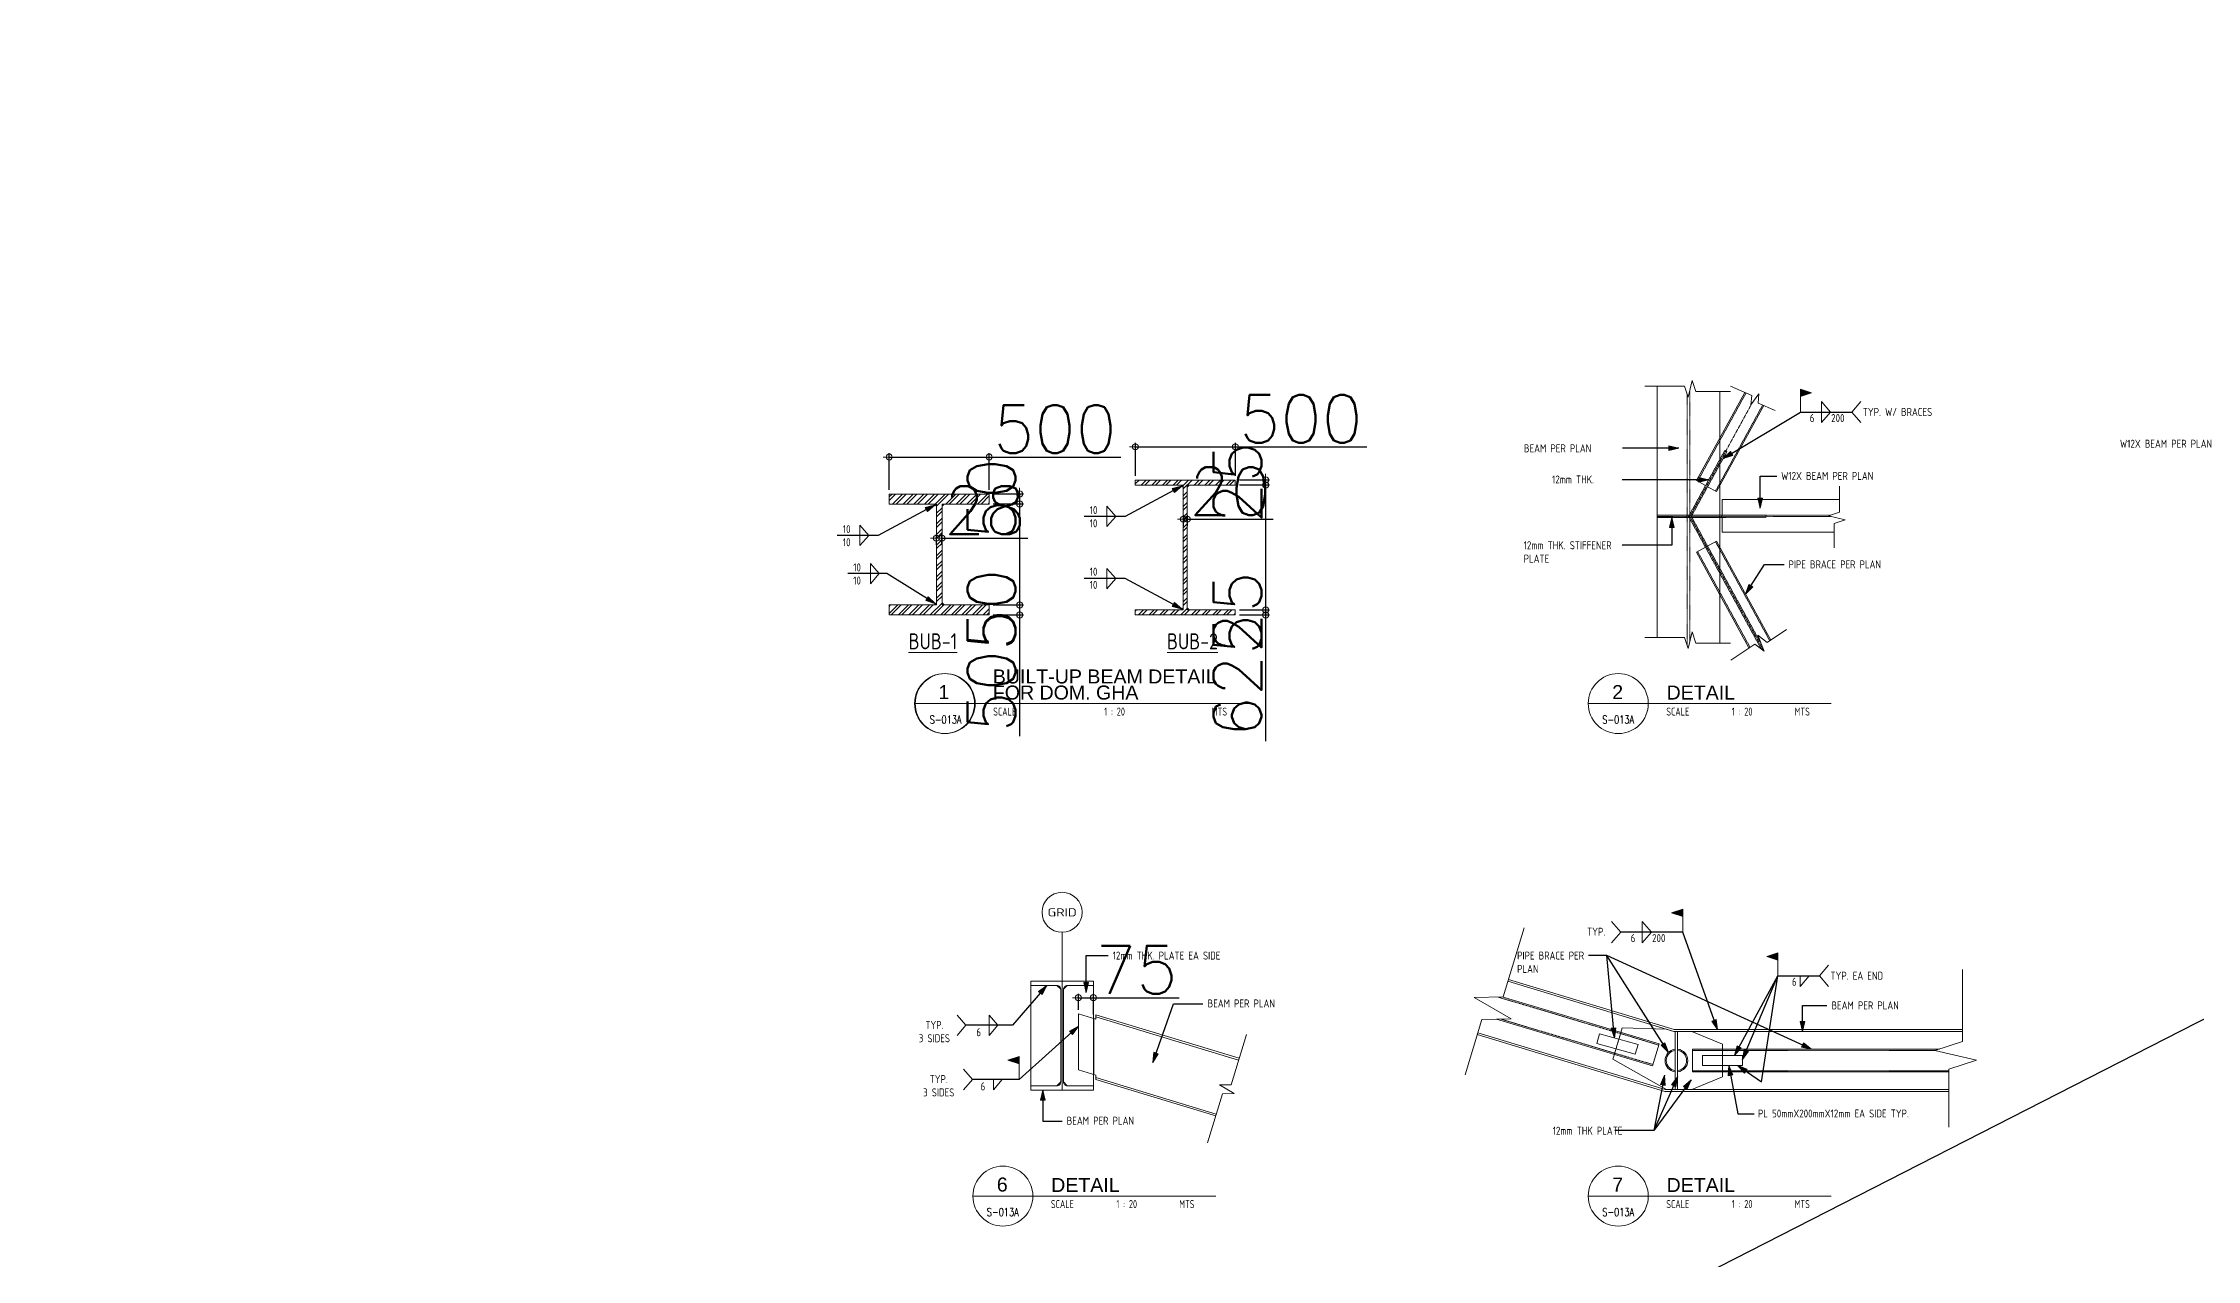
# Model space of a CAD drawing. Header units: millimetres. Extents: x 374056 to 882622, y 26363 to 140094.
# Drawn here: x 401457 to 412225, y 80482 to 86570 of the extents above; entities that cross this region are included whole.
import ezdxf
from ezdxf.enums import TextEntityAlignment as Align

# ---------------------------------------------------------------- set-up
doc = ezdxf.new("R2010")
doc.units = ezdxf.units.MM
doc.header["$MEASUREMENT"] = 0
doc.linetypes.add('HIDDEN', pattern=[0.375, 0.25, -0.125])
doc.linetypes.add('PHANTOM2', pattern=[1.25, 0.625, -0.125, 0.125, -0.125, 0.125, -0.125])
doc.layers.get('0').update_dxf_attribs({"lineweight": 9})
for name, color, linetype, lineweight in [('DIM', 1, 'Continuous', 5), ('HPROP', 251, 'Continuous', 5), ('S-ANNO-DIMS', 252, 'Continuous', 5), ('S-Anno-Symb', 143, 'PHANTOM2', 30), ('S-Anno-Text', 52, 'Continuous', 9), ('S-ANNO-WELD', 1, 'Continuous', 9), ('S-ARCH-FIN', 1, 'Continuous', 9), ('S-BEAM', 5, 'Continuous', 9), ('S-DETL-LW25', 2, 'Continuous', 9), ('S-Grid-iden', 52, 'Continuous', 5), ('S-PIPE', 1, 'Continuous', 15)]:
    doc.layers.add(name, color=color, linetype=linetype, lineweight=lineweight)
doc.styles.add('1', font='romans.shx', dxfattribs={"width": 0.8, "height": 100})
doc.styles.add('2', font='architxt.shx', dxfattribs={"width": 0.95, "height": 100})
doc.styles.add('240', font='simplex.shx', dxfattribs={"height": 240})
doc.styles.add('3', font='architxt.shx', dxfattribs={"width": 1.5, "height": 175})
doc.styles.add('SHEETNAME', font='simplex.shx', dxfattribs={"width": 0.75, "height": 200})
doc.styles.add('TITLE1', font='HELV.shx', dxfattribs={"height": 500})
doc.dimstyles.new('ESCA', dxfattribs={"dimtxt": 240, "dimasz": 1, "dimexe": 100, "dimexo": 100, "dimgap": 100, "dimtad": 1, "dimdec": 0, "dimrnd": 1, "dimdsep": 46, "dimtxsty": '240', "dimblk1": 'ESCADIM_ARW', "dimblk2": 'ESCADIM_ARW', "dimsah": 1, "dimcen": 50, "dimclrd": 256, "dimclre": 256, "dimclrt": 52, "dimadec": 0, "dimazin": 0, "dimtfac": 1, "dimtdec": 0, "dimtofl": 0, "dimtmove": 0, "dimatfit": 3, "dimldrblk": 'ESCADIM_ARW', "dimfxl": 0, "dimtolj": 1, "dimtzin": 0, "dimarcsym": 0})
doc.dimstyles.new('ESCA_ARW$7', dxfattribs={"dimtxt": 200, "dimasz": 1, "dimexe": 100, "dimexo": 100, "dimgap": 100, "dimtad": 1, "dimdec": 0, "dimrnd": 1, "dimdsep": 46, "dimtxsty": '1', "dimblk1": 'dim_arw', "dimblk2": 'dim_arw', "dimsah": 1, "dimcen": 50, "dimclrd": 1, "dimclre": 256, "dimclrt": 52, "dimadec": 0, "dimazin": 0, "dimtfac": 1, "dimtofl": 0, "dimtmove": 0, "dimatfit": 3, "dimldrblk": 'dim_arw', "dimfxl": 0, "dimtolj": 1, "dimtzin": 0, "dimarcsym": 0})

# ---------------------------------------------------------------- blocks, each defined once
blk = doc.blocks.new('ESCADIM_ARW')
at = {"color": 7}
blk.add_line((-150, 0), (150, 0), dxfattribs=at)
blk.add_circle((0, 0), 75, dxfattribs=at)
blk = doc.blocks.new('*D50')
at = {"layer": 'Defpoints', "color": 0, "transparency": 16777216}
for p in [(406187, 84499, 0), (405687, 84314, 0), (406187, 84314, 0)]:
    blk.add_point(p, dxfattribs=at)
at = {"layer": 'DIM', "lineweight": -2, "transparency": 16777216}
for p, q in [((405687, 84334, 0), (405687, 84519, 0)), ((405687, 84499, 0), (406187, 84499, 0)), ((406187, 84334, 0), (406187, 84519, 0)), ((406187, 84499, 0), (406845, 84499, 0))]:
    blk.add_line(p, q, dxfattribs=at)
at = {"layer": 'DIM', "lineweight": -2, "transparency": 16777216, "xscale": 0.2, "yscale": 0.2, "zscale": 0.2, "rotation": 180}
blk.add_blockref('ESCADIM_ARW', (405687, 84499, 0), dxfattribs=at)
at = {"layer": 'DIM', "lineweight": -2, "transparency": 16777216, "xscale": 0.2, "yscale": 0.2, "zscale": 0.2}
blk.add_blockref('ESCADIM_ARW', (406187, 84499, 0), dxfattribs=at)
at = {"layer": 'DIM', "color": 52, "transparency": 16777216, "insert": (406516, 84639, 0), "char_height": 240, "attachment_point": 5, "style": '240'}
blk.add_mtext('\\A1;500', dxfattribs=at)
blk = doc.blocks.new('*D51')
at = {"layer": 'Defpoints', "color": 0, "transparency": 16777216}
for p in [(406187, 84314, 0), (406187, 84264, 0), (406339, 84264, 0)]:
    blk.add_point(p, dxfattribs=at)
at = {"layer": 'DIM', "lineweight": -2, "transparency": 16777216}
for p, q in [((406207, 84314, 0), (406359, 84314, 0)), ((406207, 84264, 0), (406359, 84264, 0)), ((406339, 84314, 0), (406339, 84264, 0))]:
    blk.add_line(p, q, dxfattribs=at)
at = {"layer": 'DIM', "lineweight": -2, "transparency": 16777216, "xscale": 0.2, "yscale": 0.2, "zscale": 0.2}
for p, rotation in [((406339, 84314, 0), 90), ((406339, 84264, 0), 270)]:
    blk.add_blockref('ESCADIM_ARW', p, dxfattribs=dict(at, rotation=rotation))
at = {"layer": 'DIM', "color": 52, "transparency": 16777216, "insert": (406199, 84289, 0), "char_height": 240, "attachment_point": 5, "rotation": 90, "style": '240'}
blk.add_mtext('\\A1;50', dxfattribs=at)
blk = doc.blocks.new('*D52')
at = {"layer": 'Defpoints', "color": 0, "transparency": 16777216}
for p in [(406187, 84264, 0), (406187, 83759, 0), (406339, 83759, 0)]:
    blk.add_point(p, dxfattribs=at)
at = {"layer": 'DIM', "lineweight": -2, "transparency": 16777216}
for p, q in [((406207, 84264, 0), (406359, 84264, 0)), ((406339, 84264, 0), (406339, 83759, 0)), ((406207, 83759, 0), (406359, 83759, 0)), ((406339, 83759, 0), (406339, 83102, 0))]:
    blk.add_line(p, q, dxfattribs=at)
at = {"layer": 'DIM', "lineweight": -2, "transparency": 16777216, "xscale": 0.2, "yscale": 0.2, "zscale": 0.2}
for p, rotation in [((406339, 84264, 0), 90), ((406339, 83759, 0), 270)]:
    blk.add_blockref('ESCADIM_ARW', p, dxfattribs=dict(at, rotation=rotation))
at = {"layer": 'DIM', "color": 52, "transparency": 16777216, "insert": (406199, 83430, 0), "char_height": 240, "attachment_point": 5, "rotation": 90, "style": '240'}
blk.add_mtext('\\A1;505', dxfattribs=at)
blk = doc.blocks.new('*D53')
at = {"layer": 'Defpoints', "color": 0, "transparency": 16777216}
for p in [(406187, 83759, 0), (406187, 83709, 0), (406339, 83709, 0)]:
    blk.add_point(p, dxfattribs=at)
at = {"layer": 'DIM', "lineweight": -2, "transparency": 16777216}
for p, q in [((406207, 83759, 0), (406359, 83759, 0)), ((406207, 83709, 0), (406359, 83709, 0)), ((406339, 83759, 0), (406339, 83709, 0))]:
    blk.add_line(p, q, dxfattribs=at)
at = {"layer": 'DIM', "lineweight": -2, "transparency": 16777216, "xscale": 0.2, "yscale": 0.2, "zscale": 0.2}
for p, rotation in [((406339, 83759, 0), 90), ((406339, 83709, 0), 270)]:
    blk.add_blockref('ESCADIM_ARW', p, dxfattribs=dict(at, rotation=rotation))
at = {"layer": 'DIM', "color": 52, "transparency": 16777216, "insert": (406199, 83734, 0), "char_height": 240, "attachment_point": 5, "rotation": 90, "style": '240'}
blk.add_mtext('\\A1;50', dxfattribs=at)
blk = doc.blocks.new('*D54')
at = {"layer": 'Defpoints', "color": 0, "transparency": 16777216}
for p in [(405923, 84039, 0), (405951, 84093, 0), (405951, 84039, 0)]:
    blk.add_point(p, dxfattribs=at)
at = {"layer": 'DIM', "lineweight": -2, "transparency": 16777216}
for p, q in [((405923, 84059, 0), (405923, 84113, 0)), ((405951, 84059, 0), (405951, 84113, 0)), ((405923, 84093, 0), (405923, 84093, 0)), ((405951, 84093, 0), (406380, 84093, 0))]:
    blk.add_line(p, q, dxfattribs=at)
at = {"layer": 'DIM', "lineweight": -2, "transparency": 16777216, "xscale": 0.2, "yscale": 0.2, "zscale": 0.2}
blk.add_blockref('ESCADIM_ARW', (405923, 84093, 0), dxfattribs=at)
at = {"layer": 'DIM', "lineweight": -2, "transparency": 16777216, "xscale": 0.2, "yscale": 0.2, "zscale": 0.2, "rotation": 180}
blk.add_blockref('ESCADIM_ARW', (405951, 84093, 0), dxfattribs=at)
at = {"layer": 'DIM', "color": 52, "transparency": 16777216, "insert": (406166, 84233, 0), "char_height": 240, "attachment_point": 5, "style": '240'}
blk.add_mtext('\\A1;28', dxfattribs=at)
blk = doc.blocks.new('dim_arw')
h = blk.add_hatch(color=256)
h.paths.add_polyline_path([(-126, 29), (0, 0), (-126, -29, -0.115681), (-133, 0, -0.115681)])
h.paths.add_polyline_path([(-249, 58), (-126, 29, 0.115681), (-133, 0, 0.115681), (-126, -29), (-249, -58)])
for p, q in [((0, 0), (-249, 58)), ((-249, 58), (-249, -58)), ((0, 0), (-249, -58))]:
    blk.add_line(p, q)
blk = doc.blocks.new('*D61')
at = {"layer": 'Defpoints', "color": 0, "transparency": 16777216}
for p in [(406708, 81794, 0), (406633, 81714, 0), (406708, 81691, 0)]:
    blk.add_point(p, dxfattribs=at)
at = {"layer": 'DIM', "lineweight": -2, "transparency": 16777216}
for p, q in [((406633, 81734, 0), (406633, 81814, 0)), ((406633, 81794, 0), (406708, 81794, 0)), ((406708, 81711, 0), (406708, 81814, 0)), ((406708, 81794, 0), (407137, 81794, 0))]:
    blk.add_line(p, q, dxfattribs=at)
at = {"layer": 'DIM', "lineweight": -2, "transparency": 16777216, "xscale": 0.2, "yscale": 0.2, "zscale": 0.2, "rotation": 180}
blk.add_blockref('ESCADIM_ARW', (406633, 81794, 0), dxfattribs=at)
at = {"layer": 'DIM', "lineweight": -2, "transparency": 16777216, "xscale": 0.2, "yscale": 0.2, "zscale": 0.2}
blk.add_blockref('ESCADIM_ARW', (406708, 81794, 0), dxfattribs=at)
at = {"layer": 'DIM', "color": 52, "transparency": 16777216, "insert": (406923, 81934, 0), "char_height": 240, "attachment_point": 5, "style": '240'}
blk.add_mtext('\\A1;75', dxfattribs=at)
blk = doc.blocks.new('Grid')
at = {"layer": 'S-Grid-iden', "color": 1, "linetype": 'Continuous'}
blk.add_circle((0, 0), 500, dxfattribs=at)
at = {"layer": 'S-Grid-iden', "style": '3', "width": 1.5}
blk.add_attdef('GRIDTAG', text='', height=350, dxfattribs=at).set_placement((0, 0), align=Align.MIDDLE_CENTER)
blk = doc.blocks.new('*U36')
at = {"layer": 'S-ANNO-WELD'}
blk.add_line((0, 0), (0, 0.225), dxfattribs=at)
blk.add_lwpolyline([(0, 0.182), (0, 0.268), (-0.13, 0.225), (0, 0.182)], dxfattribs=at)
blk.add_solid([(0, 0.182), (-0.13, 0.225), (0, 0.268)], dxfattribs=at)
blk = doc.blocks.new('*D43')
at = {"layer": 'Defpoints', "color": 0, "transparency": 16777216}
for p in [(407418, 84384, 0), (407418, 84359, 0), (407569, 84359, 0)]:
    blk.add_point(p, dxfattribs=at)
at = {"layer": 'DIM', "lineweight": -2, "transparency": 16777216}
for p, q in [((407438, 84384, 0), (407589, 84384, 0)), ((407438, 84359, 0), (407589, 84359, 0)), ((407569, 84384, 0), (407569, 84384, 0)), ((407569, 84359, 0), (407569, 84358, 0))]:
    blk.add_line(p, q, dxfattribs=at)
at = {"layer": 'DIM', "lineweight": -2, "transparency": 16777216, "xscale": 0.2, "yscale": 0.2, "zscale": 0.2}
for p, rotation in [((407569, 84384, 0), 270), ((407569, 84359, 0), 90)]:
    blk.add_blockref('ESCADIM_ARW', p, dxfattribs=dict(at, rotation=rotation))
at = {"layer": 'DIM', "color": 52, "transparency": 16777216, "insert": (407429, 84371, 0), "char_height": 240, "attachment_point": 5, "rotation": 90, "style": '240'}
blk.add_mtext('\\A1;25', dxfattribs=at)
blk = doc.blocks.new('*D44')
at = {"layer": 'Defpoints', "color": 0, "transparency": 16777216}
for p in [(407418, 84359, 0), (407418, 83734, 0), (407569, 83734, 0)]:
    blk.add_point(p, dxfattribs=at)
at = {"layer": 'DIM', "lineweight": -2, "transparency": 16777216}
for p, q in [((407438, 84359, 0), (407589, 84359, 0)), ((407569, 84359, 0), (407569, 83734, 0)), ((407438, 83734, 0), (407589, 83734, 0)), ((407569, 83734, 0), (407569, 83077, 0))]:
    blk.add_line(p, q, dxfattribs=at)
at = {"layer": 'DIM', "lineweight": -2, "transparency": 16777216, "xscale": 0.2, "yscale": 0.2, "zscale": 0.2}
for p, rotation in [((407569, 84359, 0), 90), ((407569, 83734, 0), 270)]:
    blk.add_blockref('ESCADIM_ARW', p, dxfattribs=dict(at, rotation=rotation))
at = {"layer": 'DIM', "color": 52, "transparency": 16777216, "insert": (407429, 83405, 0), "char_height": 240, "attachment_point": 5, "rotation": 90, "style": '240'}
blk.add_mtext('\\A1;625', dxfattribs=at)
blk = doc.blocks.new('*D45')
at = {"layer": 'Defpoints', "color": 0, "transparency": 16777216}
for p in [(407418, 83734, 0), (407418, 83709, 0), (407569, 83709, 0)]:
    blk.add_point(p, dxfattribs=at)
at = {"layer": 'DIM', "lineweight": -2, "transparency": 16777216}
for p, q in [((407438, 83734, 0), (407589, 83734, 0)), ((407438, 83709, 0), (407589, 83709, 0)), ((407569, 83734, 0), (407569, 83734, 0)), ((407569, 83709, 0), (407569, 83708, 0))]:
    blk.add_line(p, q, dxfattribs=at)
at = {"layer": 'DIM', "lineweight": -2, "transparency": 16777216, "xscale": 0.2, "yscale": 0.2, "zscale": 0.2}
for p, rotation in [((407569, 83734, 0), 270), ((407569, 83709, 0), 90)]:
    blk.add_blockref('ESCADIM_ARW', p, dxfattribs=dict(at, rotation=rotation))
at = {"layer": 'DIM', "color": 52, "transparency": 16777216, "insert": (407429, 83721, 0), "char_height": 240, "attachment_point": 5, "rotation": 90, "style": '240'}
blk.add_mtext('\\A1;25', dxfattribs=at)
blk = doc.blocks.new('*D46')
at = {"layer": 'Defpoints', "color": 0, "transparency": 16777216}
for p in [(407158, 84134, 0), (407178, 84188, 0), (407178, 84134, 0)]:
    blk.add_point(p, dxfattribs=at)
at = {"layer": 'DIM', "lineweight": -2, "transparency": 16777216}
for p, q in [((407157, 84188, 0), (407157, 84188, 0)), ((407158, 84154, 0), (407158, 84208, 0)), ((407178, 84154, 0), (407178, 84208, 0)), ((407178, 84188, 0), (407606, 84188, 0))]:
    blk.add_line(p, q, dxfattribs=at)
at = {"layer": 'DIM', "lineweight": -2, "transparency": 16777216, "xscale": 0.2, "yscale": 0.2, "zscale": 0.2}
blk.add_blockref('ESCADIM_ARW', (407158, 84188, 0), dxfattribs=at)
at = {"layer": 'DIM', "lineweight": -2, "transparency": 16777216, "xscale": 0.2, "yscale": 0.2, "zscale": 0.2, "rotation": 180}
blk.add_blockref('ESCADIM_ARW', (407178, 84188, 0), dxfattribs=at)
at = {"layer": 'DIM', "color": 52, "transparency": 16777216, "insert": (407392, 84328, 0), "char_height": 240, "attachment_point": 5, "style": '240'}
blk.add_mtext('\\A1;20', dxfattribs=at)
blk = doc.blocks.new('*D75')
at = {"layer": 'Defpoints', "color": 0, "transparency": 16777216}
for p in [(407418, 84550, 0), (406918, 84384, 0), (407418, 84384, 0)]:
    blk.add_point(p, dxfattribs=at)
at = {"layer": 'DIM', "lineweight": -2, "transparency": 16777216}
for p, q in [((406918, 84404, 0), (406918, 84570, 0)), ((406918, 84550, 0), (407417, 84550, 0)), ((407418, 84404, 0), (407418, 84570, 0)), ((407418, 84550, 0), (408075, 84550, 0))]:
    blk.add_line(p, q, dxfattribs=at)
at = {"layer": 'DIM', "lineweight": -2, "transparency": 16777216, "xscale": 0.2, "yscale": 0.2, "zscale": 0.2, "rotation": 180}
blk.add_blockref('ESCADIM_ARW', (406918, 84550, 0), dxfattribs=at)
at = {"layer": 'DIM', "lineweight": -2, "transparency": 16777216, "xscale": 0.2, "yscale": 0.2, "zscale": 0.2}
blk.add_blockref('ESCADIM_ARW', (407418, 84550, 0), dxfattribs=at)
at = {"layer": 'DIM', "color": 52, "transparency": 16777216, "insert": (407746, 84690, 0), "char_height": 240, "attachment_point": 5, "style": '240'}
blk.add_mtext('\\A1;500', dxfattribs=at)

msp = doc.modelspace()

# ---------------------------------------------------------------- hatches: boundary and pattern name
at = {"layer": 'HPROP'}
h = msp.add_hatch(dxfattribs=at)
h.set_pattern_fill('ANSI32', color=256, scale=100, style=0)
h.set_pattern_definition([(45, (346686.583, 75540.43), (-26.516504, 26.516504), []), (45, (346704.26, 75540.43), (-26.516504, 26.516504), [])])
h.paths.add_polyline_path([(407417.50209, 84383.85997), (406917.50209, 84383.85997), (406917.50209, 84358.85997), (407157.50209, 84358.85997), (407157.50209, 83733.85997), (406917.50209, 83733.85997), (406917.50209, 83708.85997), (407417.50209, 83708.85997), (407417.50209, 83733.85997), (407177.50209, 83733.85997), (407177.50209, 84358.85997), (407417.50209, 84358.85997)])
h = msp.add_hatch(dxfattribs=at)
h.set_pattern_fill('ANSI32', color=256, scale=100, style=0)
h.set_pattern_definition([(45, (346500.8, 75494.67), (-26.516504, 26.516504), []), (45, (346518.477, 75494.67), (-26.516504, 26.516504), [])])
h.paths.add_polyline_path([(406187.16871, 84313.85997), (405687.16871, 84313.85997), (405687.16871, 84263.85997), (405923.16871, 84263.85997), (405923.16871, 83758.85997), (405687.16871, 83758.85997), (405687.16871, 83708.85997), (406187.16871, 83708.85997), (406187.16871, 83758.85997), (405951.16871, 83758.85997), (405951.16871, 84263.85997), (406187.16871, 84263.85997)])
at = {"layer": 'S-BEAM'}
for points in [[(407157.50209, 84358.85997), (407147.50209, 84358.85997), (407157.50209, 84348.85997)], [(407177.50209, 84358.85997), (407187.50209, 84358.85997), (407177.50209, 84348.85997)], [(407157.50209, 83733.85997), (407147.50209, 83733.85997), (407157.50209, 83743.85997)], [(407177.50209, 83733.85997), (407187.50209, 83733.85997), (407177.50209, 83743.85997)]]:
    msp.add_hatch(color=256, dxfattribs=at).paths.add_polyline_path(points)
h = msp.add_hatch(color=256, dxfattribs=at)
h.paths.add_polyline_path([(405923.16871, 84263.85997), (405913.16871, 84263.85997), (405923.16871, 84253.85997)])
h.paths.add_polyline_path([(405961.16871, 84263.85997), (405951.16871, 84263.85997), (405951.16871, 84253.85997)])
h.paths.add_polyline_path([(405951.16871, 83768.85997), (405951.16871, 83758.85997), (405961.16871, 83758.85997)])
h.paths.add_polyline_path([(405923.16871, 83768.85997), (405913.16871, 83758.85997), (405923.16871, 83758.85997)])

# ---------------------------------------------------------------- linework, layer by layer
at = {"color": 1, "elevation": 0}
for points in [[(409465.05569, 84853.72305), (409663.93485, 84853.72305), (409682.2469, 84798.13482), (409701.21104, 84881.51717), (409719.52309, 84825.92894), (409892.51148, 84825.92894)], [(409893.00203, 84853.81312), (409999.23178, 84807.28005), (409994.80328, 84760.62559), (410035.5017, 84815.68947), (410031.07319, 84769.03502), (410116.19315, 84731.74892)], [(410438.82349, 84352.42319), (410438.82349, 84222.28576), (410383.23525, 84203.97371), (410466.6176, 84185.00957), (410411.02937, 84166.69753), (410411.02937, 84044.09683)], [(409465.05569, 83596.32744), (409663.93485, 83596.32744), (409682.2469, 83540.73921), (409701.21104, 83624.12156), (409719.52309, 83568.53332), (409892.51148, 83568.53332)], [(409894.32667, 83483.17174), (410014.78506, 83563.59073), (410060.87992, 83527.52624), (410030.35479, 83607.40409), (410076.44964, 83571.3396), (410172.97074, 83635.77786)], [(408861.70248, 82143.23559), (408756.81586, 81797.92692), (408611.02474, 81794.52412), (408796.08635, 81688.92755), (408650.29523, 81685.52475), (408566.2515, 81408.83525)], [(411053.91328, 81936.01017), (411053.91328, 81575.12337), (410915.40439, 81529.49534), (411123.16773, 81482.2425), (410984.65884, 81436.61448), (410984.65884, 81147.44251)], [(407472.75145, 81610.92448), (407396.23207, 81359.0067), (407337.72123, 81357.64104), (407411.99262, 81315.26162), (407353.48179, 81313.89596), (407279.07436, 81068.93115)]]:
    msp.add_lwpolyline(points, dxfattribs=at)
at = {"layer": 'Defpoints'}
msp.add_line((401456.74646, 76169.01294, 0), (421818.49045, 86569.71267, 0), dxfattribs=at)
at = {"layer": 'HPROP', "linetype": 'HIDDEN'}
for q in [(410002.58602, 84771.15543, 0), (410059.269, 83528.78661, 0)]:
    msp.add_line((409690.72093, 84201.71985, 0), q, dxfattribs=at)
at = {"layer": 'S-ANNO-DIMS', "linetype": 'HIDDEN'}
msp.add_line((406551.49017, 81331.35965, 0), (406551.49017, 82121.39927, 0), dxfattribs=at)
at = {"layer": 'S-Anno-Symb', "linetype": 'HIDDEN'}
msp.add_line((406708.20817, 81690.82066, 0), (406708.20817, 81411.23864, 0), dxfattribs=at)
at = {"layer": 'S-Anno-Text', "color": 1}
for p, q in [((406775.29211, 84202.15975, 0), (406775.29211, 84253.49154, 0)), ((406775.29211, 84253.49154, 0), (406819.49664, 84202.15975, 0)), ((405540.95873, 84107.15975, 0), (405540.95873, 84158.49154, 0)), ((405540.95873, 84158.49154, 0), (405585.16325, 84107.15975, 0)), ((405540.95873, 84107.15975, 0), (405540.95873, 84055.82797, 0)), ((405540.95873, 84055.82797, 0), (405585.16325, 84107.15975, 0)), ((406775.29211, 84202.15975, 0), (406775.29211, 84150.82797, 0)), ((406775.29211, 84150.82797, 0), (406819.49664, 84202.15975, 0)), ((405592.79168, 83915.70214, 0), (405592.79168, 83967.03393, 0)), ((405592.79168, 83967.03393, 0), (405636.99621, 83915.70214, 0)), ((405592.79168, 83915.70214, 0), (405592.79168, 83864.37036, 0)), ((405592.79168, 83864.37036, 0), (405636.99621, 83915.70214, 0)), ((406775.29211, 83890.56018, 0), (406775.29211, 83941.89197, 0)), ((406775.29211, 83941.89197, 0), (406819.49664, 83890.56018, 0)), ((406775.29211, 83890.56018, 0), (406775.29211, 83839.2284, 0)), ((406775.29211, 83839.2284, 0), (406819.49664, 83890.56018, 0)), ((405813.83782, 83265.49403, 0), (407483.10947, 83265.49403, 0)), ((405817.04933, 83265.49403, 0), (407486.32098, 83265.49403, 0)), ((409182.28668, 83265.49403, 0), (410396.97119, 83265.49403, 0)), ((406105.53141, 80801.96665, 0), (407320.21592, 80801.96665, 0)), ((409182.28668, 80801.96665, 0), (410396.97119, 80801.96665, 0))]:
    msp.add_line(p, q, dxfattribs=at)
at = {"layer": 'S-Anno-Text', "linetype": 'HIDDEN'}
msp.add_line((409527.01793, 84207.70165, 0), (409527.01793, 84195.71985, 0), dxfattribs=at)
at = {"layer": 'S-Anno-Text', "color": 1}
for centre in [(405963.83782, 83265.49403, 0), (405967.04933, 83265.49403, 0), (409332.28668, 83265.49403, 0), (406255.53141, 80801.96665, 0), (409332.28668, 80801.96665, 0)]:
    msp.add_circle(centre, 150, dxfattribs=at)
at = {"layer": 'S-ANNO-WELD', "color": 1}
for p, q in [((406026.77393, 81707.60756, 0), (406070.97845, 81656.27577, 0)), ((406026.77393, 81604.94399, 0), (406070.97845, 81656.27577, 0)), ((406186.61927, 81656.27577, 0), (406186.61927, 81707.60756, 0)), ((406186.61927, 81707.60756, 0), (406230.82379, 81656.27577, 0)), ((406186.61927, 81656.27577, 0), (406186.61927, 81604.94399, 0)), ((406186.61927, 81604.94399, 0), (406230.82379, 81656.27577, 0)), ((406058.9674, 81436.87516, 0), (406103.17193, 81385.54338, 0)), ((406058.9674, 81334.2116, 0), (406103.17193, 81385.54338, 0)), ((406207.77148, 81385.54338, 0), (406207.77148, 81334.2116, 0)), ((406207.77148, 81334.2116, 0), (406251.97601, 81385.54338, 0))]:
    msp.add_line(p, q, dxfattribs=at)
at = {"layer": 'S-ARCH-FIN', "color": 1}
for p, q in [((410242.55229, 84724.02026, 0), (410242.55229, 84838.48268, 0)), ((410347.70712, 84724.02026, 0), (410347.70712, 84777.04094, 0)), ((410347.70712, 84777.04094, 0), (410392.95687, 84724.02026, 0)), ((410545.72224, 84777.04094, 0), (410500.47249, 84724.02026, 0)), ((410347.70712, 84724.02026, 0), (410347.70712, 84670.99957, 0)), ((410347.70712, 84670.99957, 0), (410392.95687, 84724.02026, 0)), ((410545.72224, 84670.99957, 0), (410500.47249, 84724.02026, 0)), ((409299.0366, 82175.5038, 0), (409344.28635, 82122.48312, 0)), ((409654.44786, 82122.48312, 0), (409654.44786, 82236.94554, 0)), ((409299.0366, 82069.46243, 0), (409344.28635, 82122.48312, 0)), ((410130.73833, 81904.07712, 0), (410130.73833, 82018.53955, 0)), ((410383.96031, 81957.09781, 0), (410338.71056, 81904.07712, 0)), ((410383.96031, 81851.05644, 0), (410338.71056, 81904.07712, 0))]:
    msp.add_line(p, q, dxfattribs=at)
at = {"layer": 'S-ARCH-FIN', "color": 1, "elevation": 0}
for points in [[(410242.55229, 84801.50618), (410242.55229, 84838.48268), (410298.01704, 84819.99443), (410242.55229, 84801.50618)], [(409654.44786, 82199.96904), (409654.44786, 82236.94554), (409598.98311, 82218.45729), (409654.44786, 82199.96904)], [(410130.73833, 81981.56305), (410130.73833, 82018.53955), (410075.27358, 82000.0513), (410130.73833, 81981.56305)], [(410241.02735, 81904.07712), (410241.02735, 81851.05644), (410286.2771, 81904.07712)]]:
    msp.add_lwpolyline(points, dxfattribs=at)
msp.add_lwpolyline([(409452.41966, 82175.5038), (409497.66941, 82122.48312), (409452.41966, 82069.46243), (409452.41966, 82122.48312)], close=True, dxfattribs=at)
at = {"layer": 'S-ARCH-FIN', "color": 1}
for points in [[(410242.55229, 84801.50618, 0), (410298.01704, 84819.99443, 0), (410242.55229, 84838.48268, 0)], [(409654.44786, 82199.96904, 0), (409598.98311, 82218.45729, 0), (409654.44786, 82236.94554, 0)], [(410130.73833, 81981.56305, 0), (410075.27358, 82000.0513, 0), (410130.73833, 82018.53955, 0)]]:
    msp.add_solid(points, dxfattribs=at)
at = {"layer": 'S-BEAM', "color": 1, "linetype": 'HIDDEN', "ltscale": 0.25}
for p, q in [((409676.75093, 83557.42282, 0), (409676.75093, 84814.81843, 0)), ((409690.72093, 83577.99821, 0), (409690.72093, 84835.39382, 0)), ((409970.8768, 84819.70071, 0), (409728.85028, 84377.78361, 0)), ((410054.17799, 84758.91415, 0), (409818.54041, 84328.66265, 0)), ((409864.50323, 84531.52043, 0), (409683.88002, 84201.71985, 0)), ((409875.02815, 84525.75621, 0), (409697.56184, 84201.71985, 0)), ((409864.50323, 84531.52043, 0), (409875.02815, 84525.75621, 0)), ((410071.16736, 84207.56703, 0), (409527.01793, 84207.70165, 0)), ((409527.01793, 84201.71075, 0), (410393.14512, 84201.71985, 0)), ((410071.16736, 84195.71985, 0), (409527.01793, 84195.71985, 0)), ((410047.29893, 83538.15197, 0), (409683.88002, 84201.71985, 0)), ((410047.2119, 83563.29257, 0), (409697.56184, 84201.71985, 0)), ((410047.2119, 83563.29257, 0), (409697.56184, 84201.71985, 0)), ((409852.45393, 84207.56185, 0), (410394.12744, 84207.56185, 0)), ((410071.16736, 84195.71985, 0), (410071.16736, 84207.56703, 0)), ((409990.71299, 83547.52002, 0), (409728.85028, 84025.6561, 0)), ((410089.49152, 83580.04646, 0), (409818.54041, 84074.77706, 0))]:
    msp.add_line(p, q, dxfattribs=at)
at = {"layer": 'S-BEAM'}
for p, q in [((405687.16871, 84313.85997, 0), (406187.16871, 84313.85997, 0)), ((405687.16871, 84313.85997, 0), (405687.16871, 84263.85997, 0)), ((405687.16871, 84263.85997, 0), (405923.16871, 84263.85997, 0)), ((405913.16871, 84263.85997, 0), (405923.16871, 84253.85997, 0)), ((405923.16871, 84263.85997, 0), (405923.16871, 83758.85997, 0)), ((405951.16871, 84263.85997, 0), (406187.16871, 84263.85997, 0)), ((405951.16871, 84263.85997, 0), (405951.16871, 83758.85997, 0)), ((405951.16871, 84253.85997, 0), (405961.16871, 84263.85997, 0)), ((406187.16871, 84313.85997, 0), (406187.16871, 84263.85997, 0)), ((405687.16871, 83758.85997, 0), (405923.16871, 83758.85997, 0)), ((405687.16871, 83708.85997, 0), (405687.16871, 83758.85997, 0)), ((405687.16871, 83708.85997, 0), (406187.16871, 83708.85997, 0)), ((405913.16871, 83758.85997, 0), (405923.16871, 83768.85997, 0)), ((405951.16871, 83768.85997, 0), (405961.16871, 83758.85997, 0)), ((405951.16871, 83758.85997, 0), (406187.16871, 83758.85997, 0)), ((406187.16871, 83708.85997, 0), (406187.16871, 83758.85997, 0))]:
    msp.add_line(p, q, dxfattribs=at)
at = {"layer": 'S-BEAM', "ltscale": 0.25}
for p, q in [((406394.77217, 81353.58465, 0), (406394.77217, 81855.48865, 0)), ((406525.45517, 81855.48865, 0), (406544.50517, 81836.43865, 0)), ((406558.47517, 81836.43865, 0), (406577.52517, 81855.48865, 0)), ((406708.20817, 81855.48865, 0), (406708.20817, 81690.82066, 0)), ((409611.09191, 81634.64344, 0), (408783.56832, 81886.0016, 0)), ((406633.20817, 81713.60172, 0), (406720.20817, 81687.17569, 0)), ((406633.20817, 81713.60172, 0), (406633.20817, 81434.0197, 0)), ((407436.53157, 81491.68107, 0), (406720.20817, 81709.26246, 0)), ((406720.20817, 81687.17569, 0), (406720.20817, 81709.26246, 0)), ((411053.91328, 81634.64344, 0), (409611.09191, 81634.64344, 0)), ((408627.39317, 81610.12638, 0), (409565.14516, 81325.28663, 0)), ((409616.8929, 81334.90656, 0), (409616.8929, 81625.0235, 0)), ((409628.85303, 81334.90656, 0), (409628.85303, 81625.0235, 0)), ((409852.81457, 81561.84211, 0), (409852.81457, 81536.92516, 0)), ((406633.20817, 81434.0197, 0), (406720.20817, 81407.59367, 0)), ((406708.20817, 81411.23864, 0), (406708.20817, 81353.58465, 0)), ((409852.81457, 81423.0049, 0), (409852.81457, 81399.24312, 0)), ((406525.45517, 81353.58465, 0), (406544.50517, 81372.63465, 0)), ((406558.47517, 81372.63465, 0), (406577.52517, 81353.58465, 0)), ((406720.20817, 81384.87173, 0), (406720.20817, 81407.59367, 0)), ((406720.20817, 81384.87173, 0), (407319.72736, 81202.76932, 0)), ((409565.14516, 81325.28663, 0), (410984.65884, 81325.28663, 0))]:
    msp.add_line(p, q, dxfattribs=at)
at = {"layer": 'S-BEAM', "color": 1, "ltscale": 0.25}
for p, q in [((408780.77242, 81876.79692, 0), (409609.66313, 81625.0235, 0)), ((406720.20817, 81699.17503, 0), (407433.72635, 81482.44572, 0)), ((408630.18906, 81619.33106, 0), (409566.57395, 81334.90656, 0)), ((409609.66313, 81625.0235, 0), (411053.91328, 81625.0235, 0)), ((406720.20817, 81394.95917, 0), (407322.53257, 81212.00468, 0)), ((409566.57395, 81334.90656, 0), (410984.65884, 81334.90656, 0))]:
    msp.add_line(p, q, dxfattribs=at)
at = {"layer": 'S-BEAM', "ltscale": 0.25, "elevation": 0}
for points in [[(409527.01793, 84853.72305), (409527.01793, 83596.32744)], [(409965.3413, 84822.12549), (409723.57045, 84380.67523), (409768.43289, 84356.10524)], [(409778.9578, 84350.34102), (409823.82023, 84325.77103), (410059.71349, 84756.48937)], [(409840.45393, 83568.53332), (409840.45393, 84825.92894)], [(410438.82349, 84287.06385), (409852.45393, 84287.06385), (409852.45393, 84122.21785), (410411.02937, 84122.21785)], [(409985.68712, 83544.16471), (409723.57045, 84022.76448), (409823.82023, 84077.66868), (410094.51739, 83583.40177)]]:
    msp.add_lwpolyline(points, dxfattribs=at)
at = {"layer": 'S-BEAM', "elevation": 0}
msp.add_lwpolyline([(406917.50209, 83708.85997), (406917.50209, 83733.85997), (407157.50209, 83733.85997), (407157.50209, 84358.85997), (406917.50209, 84358.85997), (406917.50209, 84383.85997), (407417.50209, 84383.85997), (407417.50209, 84358.85997), (407177.50209, 84358.85997), (407177.50209, 83733.85997), (407417.50209, 83733.85997), (407417.50209, 83708.85997)], close=True, dxfattribs=at)
for points in [[(407147.50209, 84358.85997), (407157.50209, 84358.85997), (407157.50209, 84348.85997), (407147.50209, 84358.85997)], [(407187.50209, 84358.85997), (407177.50209, 84358.85997), (407177.50209, 84348.85997), (407187.50209, 84358.85997)], [(407147.50209, 83733.85997), (407157.50209, 83733.85997), (407157.50209, 83743.85997), (407147.50209, 83733.85997)], [(407187.50209, 83733.85997), (407177.50209, 83733.85997), (407177.50209, 83743.85997), (407187.50209, 83733.85997)]]:
    msp.add_lwpolyline(points, dxfattribs=at)
at = {"layer": 'S-BEAM', "ltscale": 0.25, "elevation": 0}
msp.add_lwpolyline([(406551.49017, 81331.35965), (406394.77217, 81331.35965), (406394.77217, 81353.58465), (406525.45517, 81353.58465, 0.4142135624), (406544.50517, 81372.63465), (406544.50517, 81836.43865, 0.4142135624), (406525.45517, 81855.48865), (406394.77217, 81855.48865), (406394.77217, 81877.71365), (406708.20817, 81877.71365), (406708.20817, 81855.48865), (406577.52517, 81855.48865, 0.4142135624), (406558.47517, 81836.43865), (406558.47517, 81372.63465, 0.4142135624), (406577.52517, 81353.58465), (406708.20817, 81353.58465), (406708.20817, 81331.35965), (406551.49017, 81331.35965)], format="xyb", dxfattribs=at)
at = {"layer": 'S-BEAM', "ltscale": 0.25}
for radius, start, end in [(56.96013, 96.026410472, 263.973589528), (50.96033, 96.739042564, 263.260957436), (56.96013, 276.026410472, 83.973589528), (50.96033, 276.739042564, 83.260957436)]:
    msp.add_arc((409622.87297, 81479.96503, 0), radius, start, end, dxfattribs=at)
at = {"layer": 'S-DETL-LW25'}
for p, q in [((409224.4398, 81565.3127, 0), (409238.76285, 81613.22562, 0)), ((409417.08422, 81511.45277, 0), (409224.4398, 81565.3127, 0)), ((409431.40727, 81559.36569, 0), (409238.76285, 81613.22562, 0)), ((409417.08422, 81511.45277, 0), (409431.40727, 81559.36569, 0)), ((409752.81457, 81504.96503, 0), (409752.81457, 81454.96503, 0)), ((409752.81457, 81504.96503, 0), (409952.81457, 81504.96503, 0)), ((409752.81457, 81454.96503, 0), (409952.81457, 81454.96503, 0)), ((409952.81457, 81504.96503, 0), (409952.81457, 81454.96503, 0))]:
    msp.add_line(p, q, dxfattribs=at)
at = {"layer": 'S-DETL-LW25', "linetype": 'HIDDEN'}
for p, q in [((409312.62919, 81511.17715, 0), (409345.25771, 81620.32479, 0)), ((409852.81457, 81536.92516, 0), (409852.81457, 81423.0049, 0))]:
    msp.add_line(p, q, dxfattribs=at)
at = {"layer": 'S-DETL-LW25', "elevation": 0}
for points in [[(406394.77217, 81353.58465), (406525.45517, 81353.58465), (406544.50517, 81372.63465), (406544.50517, 81836.43865), (406525.45517, 81855.48865), (406394.77217, 81855.48865), (406394.77217, 81353.58465)], [(406708.20817, 81411.23864), (406708.20817, 81353.58465), (406577.52517, 81353.58465), (406558.47517, 81372.63465), (406558.47517, 81836.43865), (406577.52517, 81855.48865), (406708.20817, 81855.48865), (406708.20817, 81690.82066)], [(409616.8929, 81334.90656), (409616.8929, 81625.0235), (409609.66313, 81625.0235), (409572.65825, 81636.26364), (409352.39431, 81644.19785), (409345.25771, 81620.32479)], [(409852.81457, 81536.92516), (409852.81457, 81561.84211), (409700.69783, 81625.0235), (409628.85303, 81625.0235), (409628.85303, 81334.90656), (409700.69783, 81334.90656), (409852.81457, 81398.08796), (409852.81457, 81423.0049)], [(409312.62919, 81511.17715), (409305.49259, 81487.30409), (409572.65825, 81334.90656), (409616.8929, 81334.90656)]]:
    msp.add_lwpolyline(points, dxfattribs=at)
at = {"layer": 'S-PIPE', "linetype": 'HIDDEN', "ltscale": 0.25}
for p, q in [((408732.12965, 81797.35074, 0), (409534.52377, 81557.48357, 0)), ((408743.10976, 81687.69106, 0), (409505.33212, 81459.83282, 0)), ((409703.31291, 81530.92536, 0), (410919.74537, 81530.92536, 0)), ((409703.31291, 81429.0047, 0), (410984.65884, 81429.0047, 0))]:
    msp.add_line(p, q, dxfattribs=at)
at = {"layer": 'S-PIPE', "ltscale": 0.25, "elevation": 0}
for points in [[(408723.67896, 81687.23755), (409503.61368, 81454.08438), (409536.2422, 81563.23201), (408751.56046, 81797.80425)], [(410937.95843, 81536.92516), (409703.31291, 81536.92516), (409703.31291, 81423.0049), (410984.65884, 81423.0049)]]:
    msp.add_lwpolyline(points, dxfattribs=at)

# ---------------------------------------------------------------- block references
at = {"layer": 'S-ANNO-WELD', "color": 1, "xscale": 426.6666666666861, "yscale": 426.6666666666861, "zscale": 426.6666666666861}
msp.add_blockref('*U36', (406336.07955, 81385.54338, 0), dxfattribs=at)
at = {"layer": 'S-Grid-iden'}
ref = msp.add_blockref('Grid', (406551.49017, 82221.39927, 0), dxfattribs=dict(at, xscale=0.1999999999970896, yscale=0.1999999999970896, zscale=0.1999999999970896))
ref.add_attrib('GRIDTAG', 'GRID', dxfattribs={"height": 40, "style": '3', "width": 1.5}).set_placement((406551.49017, 82221.39927, 0), align=Align.MIDDLE_CENTER)

# ---------------------------------------------------------------- texts
at = {"layer": 'S-Anno-Text', "color": 5, "style": 'TITLE1'}
for s, p in [('1', (405960.68255, 83288.15, 0)), ('2', (409329.13141, 83288.15, 0)), ('6', (406252.37614, 80824.62262, 0)), ('7', (409329.13141, 80824.62262, 0))]:
    msp.add_text(s, height=70, dxfattribs=at).set_placement(p, align=Align.CENTER)
for s, p in [('BUILT-UP BEAM DETAIL ', (406205.20104, 83366.21524, 0)), ('FOR DOM. GHA', (406205.20104, 83285.86806, 0)), ('DETAIL', (409573.6499, 83285.86806, 0)), ('DETAIL', (406496.89462, 80822.34067, 0)), ('DETAIL', (409573.6499, 80822.34067, 0))]:
    msp.add_text(s, height=70, dxfattribs=at).set_placement(p)
at = {"layer": 'S-Anno-Text', "style": '2', "width": 0.85}
for p in [(406207.04933, 83205.49403, 0), (409572.28668, 83205.49403, 0), (406495.53141, 80741.96665, 0), (409572.28668, 80741.96665, 0)]:
    msp.add_text('SCALE', height=40, dxfattribs=at).set_placement(p)
at = {"layer": 'S-Anno-Text'}
for s, style, width, p in [('1 : 20', '2', 0.85, (406813.97007, 83205.49403, 0)), ('1 : 20', '2', 0.85, (409951.33731, 83205.49403, 0)), ('S-013A', 'SHEETNAME', 0.75, (405969.04905, 83165.49403, 0)), ('S-013A', 'SHEETNAME', 0.75, (409331.83484, 83165.49403, 0)), ('1 : 20', '2', 0.85, (406874.58203, 80741.96665, 0)), ('1 : 20', '2', 0.85, (409951.33731, 80741.96665, 0)), ('S-013A', 'SHEETNAME', 0.75, (406255.07956, 80701.96665, 0)), ('S-013A', 'SHEETNAME', 0.75, (409331.83484, 80701.96665, 0))]:
    msp.add_text(s, height=40, dxfattribs=dict(at, style=style, width=width)).set_placement(p, align=Align.CENTER)
at = {"layer": 'S-Anno-Text', "style": '2', "width": 0.85}
for p in [(407376.31356, 83205.49403, 0), (410290.17528, 83205.49403, 0), (407213.42001, 80741.96665, 0), (410290.17528, 80741.96665, 0)]:
    msp.add_text('MTS', height=40, dxfattribs=at).set_placement(p, align=Align.RIGHT)
at = {"layer": 'S-Anno-Text', "style": '2'}
for s, insert, char_height, width, attachment_point in [('6', (410289.62468, 84713.84911, 0), 40, 519.1201425, 1), ('200', (410396.66784, 84713.84911, 0), 40, 519.1201425, 1), ('TYP. W/ BRACES', (410554.77075, 84744.20333, 0), 40, 519.1201425, 1), ('BEAM PER PLAN ', (408860.8027, 84562.54934, 0), 40, 519.1201425, 1), ('W12X BEAM PER PLAN ', (411840.52626, 84585.51101, 0), 40, 519.1201425, 1), ('12mm THK. ', (409001.30053, 84406.61899, 0), 40, 519.1201425, 1), ('W12X BEAM PER PLAN', (410146.58283, 84424.41843, 0), 40, 519.1201425, 1), ('10', (406689.67297, 84253.23391, 0), 40, 275.3582721, 1), ('10', (405455.33959, 84158.23391, 0), 40, 275.3582721, 1), ('10', (406689.67297, 84187.44821, 0), 40, 275.3582721, 1), ('10', (405455.33959, 84092.44821, 0), 40, 275.3582721, 1), ('12mm THK. STIFFENER PLATE', (408859.22732, 84077.36232, 0), 40, 519.1201425, 1), ('10', (405507.17254, 83966.77629, 0), 40, 275.3582721, 1), ('10', (405507.17254, 83900.9906, 0), 40, 275.3582721, 1), ('10', (406689.67297, 83905.27173, 0), 40, 275.3582721, 7), ('PIPE BRACE PER PLAN', (410183.29211, 83982.00825, 0), 40, 519.1201425, 1), ('10', (406689.67297, 83839.48603, 0), 40, 275.3582721, 7), ('{\\LBUB-1 }', (405783.99766, 83617.04493, 0), 80, 1038.2402849, 1), ('{\\LBUB-2 }', (407076.05632, 83617.04493, 0), 80, 1038.2402849, 1), ('TYP.', (409176.44151, 82144.18343, 0), 40, 519.1201425, 1), ('6', (409394.33721, 82112.31197, 0), 40, 519.1201425, 1), ('200', (409501.38038, 82112.31197, 0), 40, 519.1201425, 1), ('12mm THK. PLATE EA SIDE ', (406804.38078, 82025.02974, 0), 40, 519.1201425, 1), ('PIPE BRACE PER PLAN ', (408826.53227, 82025.06597, 0), 40, 419.3682311, 1), ('6', (410200.54414, 81893.90597, 0), 40, 519.1201425, 1), ('TYP. EA END', (410393.00882, 81924.2602, 0), 40, 519.1201425, 1), ('BEAM PER PLAN', (407279.2452, 81785.59078, 0), 40, 519.1201425, 1), ('BEAM PER PLAN', (410398.23954, 81775.90115, 0), 40, 519.1201425, 1), ('TYP.\\P3 SIDES', (405913.09953, 81677.97609, 0), 40, 519.1201425, 2), ('6', (406122.78793, 81641.56423, 0), 40, 275.3582721, 1), ('TYP.\\P3 SIDES', (405934.70483, 81407.24369, 0), 40, 519.1201425, 2), ('6', (406143.94014, 81370.83183, 0), 40, 275.3582721, 1), ('BEAM PER PLAN', (406574.65278, 81199.10449, 0), 40, 519.1201425, 1), ('PL 50mmX200mmX12mm EA SIDE TYP. ', (410030.60833, 81235.03878, 0), 40, 820.1153402, 1), ('12mm THK PLATE ', (409004.51383, 81148.9041, 0), 40, 419.3682311, 1)]:
    msp.add_mtext(s, dxfattribs=dict(at, insert=insert, char_height=char_height, width=width, attachment_point=attachment_point))

# ---------------------------------------------------------------- dimensions: what is measured, and where the dimension line sits
at = {"layer": 'DIM'}
for base, p1, p2, picture, middle in [((406187.16871, 84499.07339, 0), (405687.16871, 84313.85997, 0), (406187.16871, 84313.85997, 0), '*D50', (406515.94013, 84639.07339, 0)), ((407417.50209, 84550.34216, 0), (406917.50209, 84383.85997, 0), (407417.50209, 84383.85997, 0), '*D75', (407746.27352, 84690.34216, 0)), ((407177.50209, 84187.98379, 0), (407157.50209, 84134.43298, 0), (407177.50209, 84134.43298, 0), '*D46', (407392.1878, 84327.98379, 0)), ((405951.16871, 84092.98379, 0), (405923.16871, 84039.43298, 0), (405951.16871, 84039.43298, 0), '*D54', (406165.85442, 84232.98379, 0)), ((406708.20817, 81793.74268, 0), (406633.20817, 81713.60172, 0), (406708.20817, 81690.82066, 0), '*D61', (406922.69389, 81933.74268, 0))]:
    dim = msp.add_linear_dim(base=base, p1=p1, p2=p2, dimstyle='ESCA', override={"dimscale": 0.2}, dxfattribs=at)
    dim.commit()
    dim.dimension.update_dxf_attribs({"geometry": picture, "text_midpoint": middle})
for base, p1, p2, picture, middle in [((407569.41494, 84358.85997, 0), (407417.50209, 84383.85997, 0), (407417.50209, 84358.85997, 0), '*D43', (407569.41494, 84371.35997, 0)), ((406339.08155, 84263.85997, 0), (406187.16871, 84313.85997, 0), (406187.16871, 84263.85997, 0), '*D51', (406339.08155, 84288.85997, 0)), ((406339.08155, 83708.85997, 0), (406187.16871, 83758.85997, 0), (406187.16871, 83708.85997, 0), '*D53', (406339.08155, 83733.85997, 0)), ((407569.41494, 83708.85997, 0), (407417.50209, 83733.85997, 0), (407417.50209, 83708.85997, 0), '*D45', (407569.41494, 83721.35997, 0))]:
    dim = msp.add_linear_dim(base=base, p1=p1, p2=p2, angle=90, dimstyle='ESCA', override={"dimscale": 0.2}, dxfattribs=at)
    dim.commit()
    dim.dimension.update_dxf_attribs({"geometry": picture, "text_midpoint": middle, "dimtype": 160})
for base, p1, p2, picture, middle in [((407569.41494, 83733.85997, 0), (407417.50209, 84358.85997, 0), (407417.50209, 83733.85997, 0), '*D44', (407429.41494, 83405.08854, 0)), ((406339.08155, 83758.85997, 0), (406187.16871, 84263.85997, 0), (406187.16871, 83758.85997, 0), '*D52', (406199.08155, 83430.08854, 0))]:
    dim = msp.add_linear_dim(base=base, p1=p1, p2=p2, angle=90, dimstyle='ESCA', override={"dimscale": 0.2}, dxfattribs=at)
    dim.commit()
    dim.dimension.update_dxf_attribs({"geometry": picture, "text_midpoint": middle})

# ---------------------------------------------------------------- leaders
at = {"layer": 'S-Anno-Text'}
for points in [[(409634.76984, 84542.69031, 0), (409448.04759, 84542.69031, 0), (409352.78112, 84542.69031, 0)], [(407151.38576, 84354.9763, 0), (406866.81278, 84202.15975, 0), (406661.93668, 84202.15975, 0)], [(409784.53396, 84385.50424, 0), (409374.64415, 84385.50424, 0), (409351.38549, 84385.50424, 0)], [(410042.35609, 84243.48366, 0), (410042.35609, 84403.15165, 0), (410124.72177, 84403.15165, 0)], [(405917.05238, 84259.9763, 0), (405632.4794, 84107.15975, 0), (405427.6033, 84107.15975, 0)], [(409600.64048, 84195.71985, 0), (409600.64048, 84057.51154, 0), (409351.20574, 84057.50329, 0)], [(405918.23774, 83763.929, 0), (405675.24126, 83915.70214, 0), (405479.43625, 83915.70214, 0)], [(407151.38576, 83737.74364, 0), (406866.81278, 83890.56018, 0), (406661.93668, 83890.56018, 0)], [(409968.76213, 83813.01875, 0), (410062.70392, 83960.74147, 0), (410161.43105, 83960.74147, 0)], [(409827.61935, 81634.64344, 0), (409654.44786, 82122.48312, 0), (409344.28635, 82122.48312, 0)], [(406671.2101, 81819.925, 0), (406671.2101, 82005.77749, 0), (406782.30663, 82005.77749, 0)], [(409312.65782, 81592.56591, 0), (409275.4628, 82006.00081, 0), (409183.6407, 82006.00081, 0)], [(409582.50697, 81520.15263, 0), (409275.4628, 82006.00081, 0), (409184.30849, 82006.00081, 0)], [(410298.20196, 81536.92516, 0), (409275.4628, 82006.00081, 0), (409257.44563, 82006.00081, 0)], [(406474.93653, 81855.48865, 0), (406303.39703, 81656.27577, 0), (406070.97845, 81656.27577, 0)], [(409912.60602, 81504.96503, 0), (410130.73833, 81904.07712, 0), (410338.71056, 81904.07712, 0)], [(409929.13012, 81454.96503, 0), (410048.56636, 81374.08342, 0), (410130.73833, 81904.07712, 0)], [(409952.81457, 81484.87791, 0), (410130.73833, 81904.07712, 0), (410174.94434, 81904.07712, 0)], [(407004.94826, 81470.58672, 0), (407109.29854, 81763.67262, 0), (407255.95311, 81763.67262, 0)], [(410252.77465, 81625.0235, 0), (410252.77465, 81755.71808, 0), (410374.6382, 81755.71808, 0)], [(406633.20817, 81651.88037, 0), (406336.07955, 81385.54338, 0), (406103.17193, 81385.54338, 0)], [(409884.2603, 81454.96503, 0), (409929.88828, 81213.73385, 0), (410011.22567, 81213.73385, 0)], [(406455.19333, 81331.35965, 0), (406455.19333, 81177.18633, 0), (406551.36069, 81177.18633, 0)], [(409563.93481, 81406.08368, 0), (409510.18831, 81129.34903, 0), (409315.20688, 81129.34903, 0)], [(409628.85303, 81399.16371, 0), (409510.18831, 81129.34903, 0), (409315.20688, 81129.34903, 0)], [(409697.15287, 81383.94017, 0), (409510.18831, 81129.34903, 0), (409315.20688, 81129.34903, 0)]]:
    msp.add_leader(points, dimstyle='ESCA_ARW$7', override={"dimscale": 0.2}, dxfattribs=at)
at = {"layer": 'S-ARCH-FIN', "color": 1}
msp.add_leader([(409856.26614, 84491.4986, 0), (410242.55229, 84724.02026, 0), (410500.47249, 84724.02026, 0)], dimstyle='ESCA_ARW$7', override={"dimscale": 0.2}, dxfattribs=at)

doc.saveas('drawing.dxf')
